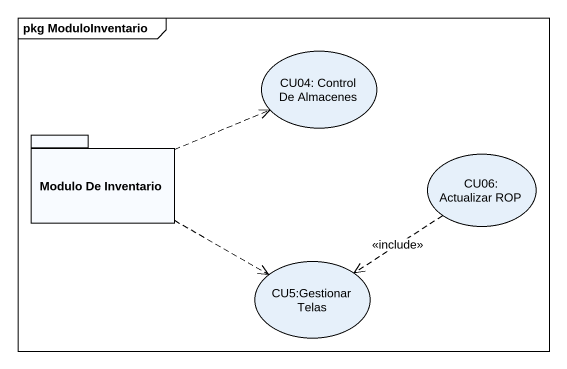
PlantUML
@startuml
mainframe pkg ModuloInventario
usecase "CU04: Control De Almacenes" as CU04_Control_De_Almacenes
package "Modulo De Inventario" as Modulo_De_Inventario {
}
usecase "CU06: Actualizar ROP" as CU06_Actualizar_ROP
usecase "CU5:Gestionar Telas" as CU5_Gestionar_Telas
Modulo_De_Inventario .right.> CU04_Control_De_Almacenes
Modulo_De_Inventario .right.> CU5_Gestionar_Telas
CU06_Actualizar_ROP ..> CU5_Gestionar_Telas : <<include>>
@enduml
